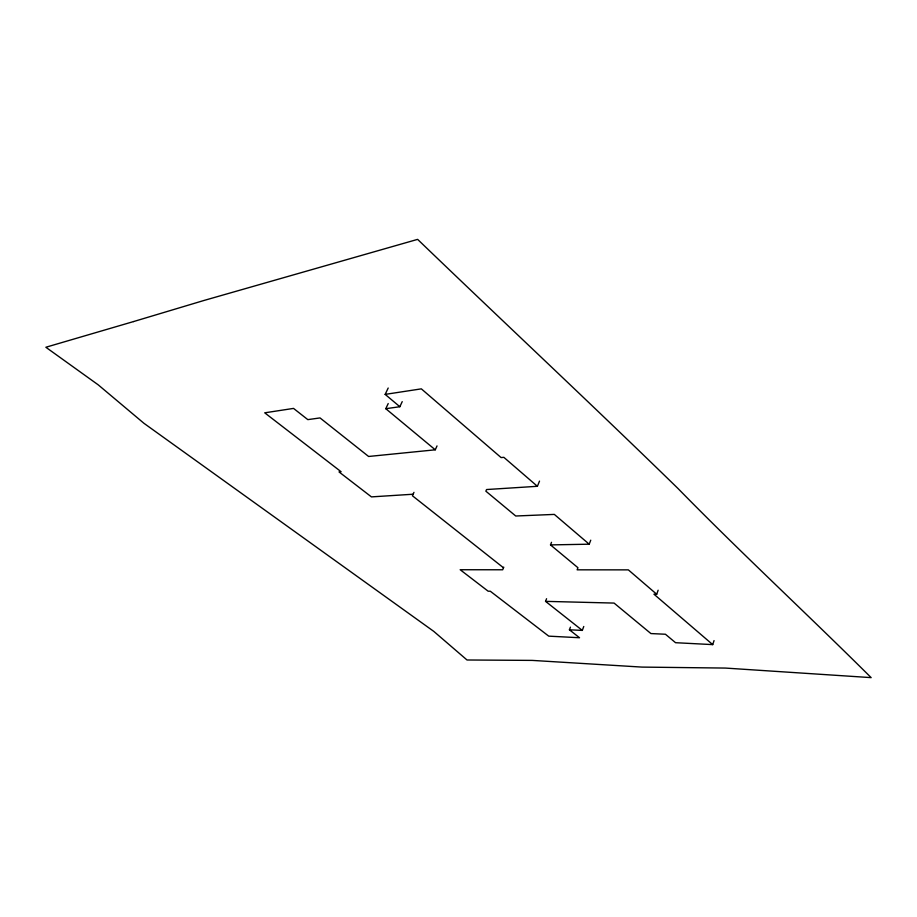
<?xml version="1.0" encoding="UTF-8"?>
<svg xmlns="http://www.w3.org/2000/svg" width="917" height="917" viewBox="0 0 917 917"><rect width="100%" height="100%" fill="white"/><g stroke="black" fill="none" stroke-linecap="round" stroke-linejoin="round"><path stroke-width="1.38" d="M546.578 598.709L545.546 601.357L614.069 603.077L650.921 633.567L665.433 634.243L675.554 642.702L712.727 644.617L714.045 640.593M712.727 644.617L653.947 594.193L656.71 594.25L658.131 590.216M570.431 627.148L569.423 629.807L582.306 630.403L583.762 626.483M551.518 542.302L550.498 544.904L589.207 544.194L590.743 540.182M503.742 567.142L502.676 569.778L460.185 569.732L488.153 591.201L490.308 591.236L548.744 636.146L579.533 637.739L569.423 629.807M589.207 544.194L554.327 514.403L515.732 516.007L485.861 491.18L486.56 489.54L537.396 486.297L539.517 481.104M413.968 492.349L412.432 495.776L503.49 567.772M413.12 494.229L371.431 496.888L339.026 471.923L341.101 471.739L264.715 412.822L293.543 408.409L307.825 419.631L320.022 417.923L368.611 456.471L435.277 449.811L437.019 445.914M388.212 403.549L385.782 408.695L399.858 406.724L402.219 401.635M399.858 406.724L385.163 394.39L388.189 388.017M385.163 394.39L421.339 388.854L501.095 457.572L503.846 457.331L537.396 486.297M545.546 601.357L582.306 630.403M550.498 544.904L577.928 567.703L577.125 569.824L628.351 569.87L656.71 594.25M385.782 408.695L435.277 449.811M133.55 321.569L45.85 347.256L98.234 384.853L143.946 423.299L433.787 631.389L467.017 659.988L532.215 660.4L641.98 667.095L725.358 668.069L871.15 677.629C807.269 614.081 741.051 552.94 678.03 488.532C592.027 404.649 504.178 322.681 417.625 239.371L203.941 300.478L133.55 321.569"/></g></svg>
